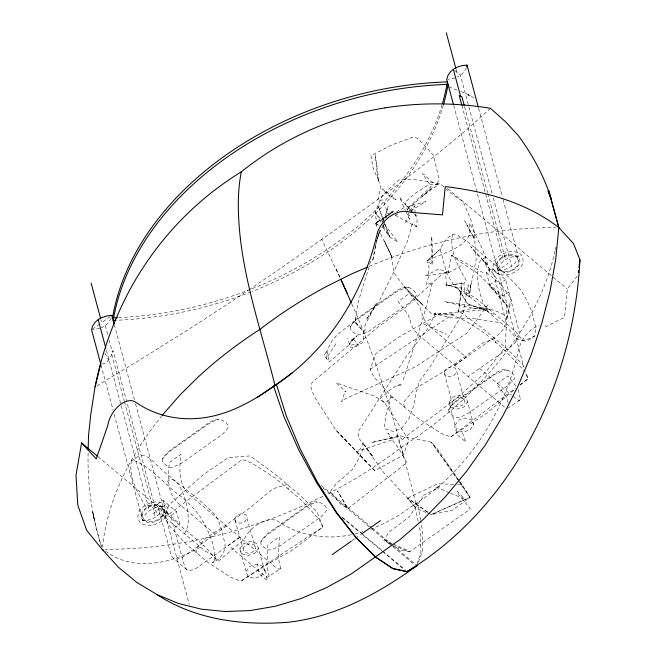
<?xml version="1.0" encoding="UTF-8"?>
<svg xmlns="http://www.w3.org/2000/svg" width="656" height="656" viewBox="0 0 656 656"><rect width="100%" height="100%" fill="white"/><g stroke="black" fill="none" stroke-linecap="round" stroke-linejoin="round"><path stroke-width="0.49" stroke-dasharray="3.28 2.46" d="M350.353 326.942L350.337 328.902L353.133 332.346L357.348 334.781L359.8 334.863L364.113 333.551L369.853 330.599L410.172 302.375L416.158 295.831L416.289 293.519L413.321 290.214L409.278 287.64L404.555 286.861L398.266 289.698L357.946 317.922L352.838 322.826L350.353 326.942L352.452 323.761L356.798 319.652L397.118 291.428L406.162 287.443L409.278 287.64M448.827 409.524L448.811 411.484L451.607 414.936L455.822 417.364L458.273 417.454L462.587 416.134L468.327 413.182L508.646 384.957L514.632 378.422L514.763 376.101L511.795 372.797L507.752 370.222L503.029 369.443L496.74 372.28L456.42 400.504L451.312 405.408L448.827 409.524L450.918 406.351L455.272 402.235L495.592 374.01L504.628 370.033L507.752 370.222M88.117 453.017C87.273 484.686 91.988 516.231 101.393 546.432M162.524 458.929L162.442 461.389L165.41 464.719L169.445 467.269L172.528 467.318L181.556 463.284L221.785 434.739L226.131 430.59L228.222 427.384L228.263 425.547C225.656 421.054 220.646 418.733 215.545 419.381L209.846 422.087L169.617 450.631L164.402 455.895L162.524 458.929L168.502 452.337L208.731 423.792L214.463 420.808L218.776 419.463M260.998 541.52L260.908 543.98L263.884 547.301L267.919 549.859L271.002 549.908L280.03 545.866L320.259 517.33L324.605 513.172L326.688 509.974L326.737 508.129C324.121 503.636 319.119 501.315 314.011 501.963L308.32 504.677L268.083 533.213L262.876 538.478L260.998 541.52L266.976 534.919L307.205 506.383L312.937 503.39L317.242 502.053M395.109 215.143L416.626 226.886L417.118 220.129L415.264 213.659M431.992 264.475L432.624 255.815L431.73 236.398L431.992 264.475L426.941 260.932L440.627 248.895L426.941 260.932L429.049 267.033L428.45 277.463L425.965 285.245L432.452 282.26C424.489 316.02 413.337 348.91 402.571 381.849M577.255 276.16L567.317 289.001L564.562 317.283L546.423 326.475A21.837 11.956 -55.2 0 0 542.815 325.269M92.635 512.262L96.038 527.35L101.352 546.497M447.917 273.437L451.385 255.127L483.357 272.765M142.746 520.766L143.713 517.215L145.985 513.746A19.016 13.768 -15 0 1 149.371 510.663A19.016 13.768 -15 0 1 153.66 508.343L158.35 506.899L163.041 506.465L162.065 510.015L159.793 513.484A18.95 13.727 -15 0 1 157.35 515.854L155.398 517.223A18.95 13.727 -15 0 1 152.118 518.888L147.428 520.331L142.746 520.766L113.406 411.287M518.224 256.16L517.256 259.71L514.976 263.179A19.016 13.768 -15 0 1 511.598 266.262A19.016 13.768 -15 0 1 507.309 268.583L502.619 270.026L497.929 270.461L498.904 266.91L501.176 263.441A18.95 13.727 -15 0 1 503.619 261.072L505.571 259.702A18.95 13.727 -15 0 1 508.851 258.029L513.541 256.594L518.224 256.16L502.635 197.964M401.538 384.145C392.854 385.769 386.81 393.059 380.382 398.553L384.416 402.907L388.377 400.513L391.821 397.216L393.559 397.971L390.443 396.454L389.164 404.44L385.679 415.658L384.342 428.688L393.543 431.5L401.702 428.163L408.991 418.454L411.919 410.681L414.535 403.399L415.773 392.862L418.43 385.9L418.659 382.522L430.443 366.163L463.079 313.002L468.064 284.638L469.204 296.947L471.098 283.039L469.204 296.947L458.044 285.262M102.434 547.424C107.609 498.773 130.987 453.763 161.507 416.183M509.425 303.375L506.662 319.841L511.573 299.185L482.775 259.653L470.705 246.656L476.108 253.56L488.121 265.245L490.057 272.379L482.775 259.653L488.121 265.245L483.029 250.338L469.704 223.13L469.425 235.348C460.553 250.248 441.316 253.364 426.941 260.932M375.412 246.271L372.542 261.49L376.962 239.924L376.372 241.867M384.309 224.09L397.766 241.99L389.672 236.914L383.038 227.739L383.612 224.787M470.254 289.403L476.223 259.104L474.026 230.986L470.885 219.932L463.275 201.81L451.123 193.454L444.67 187.698M383.038 227.739L384.104 222.532M375.609 245.41L376.183 242.818M377.979 235.414L380.07 230.018L376.569 241.096L380.07 230.018M555.017 251.002C542.2 309.255 505.833 359.545 462.931 399.775A390.902 283.08 -15 0 1 400.972 447.572A390.902 283.08 -15 0 1 333.65 490.885L326.426 494.485M555.263 250.01L556.001 247.058M385.236 217.882L388.114 206.517L385.146 216.923L375.371 223.278L377.643 227.845M101.91 364.088C108.437 363.383 111.495 355.896 113.004 350.361L157.35 515.854M131.495 460.799C128.174 476.969 137.875 493.32 145.87 506.924L149.027 505.12L157.424 508.097L164.451 516.969L204.738 550.753L215.611 556.903L214.963 560.421L212.372 562.692C220.465 559.56 225.844 551.991 225 543.143C221.49 532.664 221.006 520.667 212.823 512.426C195.865 495.715 175.48 482.578 158.03 466.26C152.889 461.332 147.567 454.1 139.474 455.576L131.495 460.799L133.061 460.217C152.922 467.088 165.927 486.613 183.122 498.019C190.256 504.858 197.382 511.77 202.474 520.323C209.002 533.008 216.865 547.539 213.93 562.118M370.451 261.301C365.646 281.637 355.79 301.711 355.478 322.76L363.875 331.78L362.932 342.35L354.798 347.442L350.271 347.04L347.762 338.324M452.583 234.52C448.983 250.715 458.544 267.279 466.482 280.981L463.882 283.228L464.546 291.658L475.428 297.816L515.714 331.6L522.742 340.464L526.579 341.317L534.574 336.151L535.517 333.076L535.165 325.048L531.27 310.181L527.088 300.874L520.667 289.698L503.767 272.051L467.966 242.023L457.421 235.11L454.173 233.921C447.015 236.882 441.57 243.196 440.684 251.043L446.834 273.732L453.271 284.384L458.421 290.091L469.302 296.25L509.581 330.034L516.608 338.89L522.742 340.464L529.827 338.537L534.574 336.151M416.896 564.398L420.931 552.483L420.348 531.434L419.061 525.456M513.804 390.205L487.441 412.681L450.664 436.953L441.07 433.337L418.052 418.462L391.189 395.937L373.928 377.028L370.099 369.385L375.954 353.535L397.921 337.602L440.225 313.716L460.012 311.83L483.677 329.181L506.055 347.951L522.676 364.383L524.136 367.983M461.324 265.664L449.532 272.215L445.621 272.379L442.513 273.79L405.17 307.664L379.135 326.155L312.182 382.333L310.829 386.769L313.88 395.921L335.774 429.901L374.806 470.639L403.186 455.264L408.819 440.045L384.449 402.382L374.691 396.158L336.216 382.907L345.999 391.976L345.187 391.05L341.678 401.669L342.891 399.939L415.281 366.876L466.777 333.256L488.851 303.654M111.249 318.094L108.609 322.457A19.016 13.768 -15 0 1 105.231 325.54A19.016 13.768 -15 0 1 100.934 327.861M466.441 67.789L463.792 72.152A19.016 13.768 -15 0 1 460.414 75.235A19.016 13.768 -15 0 1 457.248 77.047M184.59 533.861L188.067 525.522L188.329 519.47A133.89 82.344 -50 0 0 178.891 485.055L175.931 481.274L170.97 478.929L165.222 483.005M377.225 238.546L383.35 224.508M435.609 313.002L428.253 328L406.654 355.978L358.488 431.181L358.143 433.624L358.266 437.24L383.867 472.738L407.597 498.134L415.961 508.236L429.352 513.853M382.571 221.228L383.448 219.481L392.477 211.043L388.836 215.332M405.228 222.45L414.863 205.861L415.002 212.733M335.798 343.851L326.245 358.529L326.934 350.673L332.412 339.931L338.291 333.961L353.568 321.965L355.847 318.308L355.117 320.202L357.536 324.81L363.875 331.78L365.113 329.714L364.949 325.425L376.273 303.367L366.204 319.816L378.799 301.957L393.895 271.781L407.351 241.383L412.468 223.188L416.626 226.886M234.577 518.609L236.988 515.124L241.687 513.566L245.934 514.837L255.479 548.293L253.068 551.778L248.37 553.336L244.122 552.057L234.577 518.609L235.873 521.971L240.112 523.25L244.819 521.692L247.23 518.207M239.891 548.785L243.417 543.685L250.305 541.397L256.512 543.275L258.415 548.203L264.655 570.958L261.129 576.058L254.241 578.346L248.034 576.476L246.139 571.548L239.891 548.785L241.793 553.713L248.001 555.583L254.889 553.303L258.415 548.203M242.827 548.695L245.237 545.21L249.944 543.644L254.184 544.923L255.479 548.293M246.139 571.548L249.665 566.44L256.545 564.16L262.835 566.308L264.655 570.958M444.079 371.944L446.498 368.483L451.205 366.95L455.453 368.246L456.748 371.599L464.678 401.907L462.259 405.367L457.552 406.9L453.304 405.613L452.009 402.251L444.079 371.944L445.375 375.298L449.622 376.585L454.329 375.052L456.748 371.599M449.073 402.333L452.607 397.274L459.503 395.027L465.719 396.921L467.613 401.833L473.616 424.76L470.073 429.819L463.185 432.066L457.043 430.459L455.075 425.26L449.073 402.333L450.967 407.245L457.183 409.131L464.079 406.892L467.613 401.833M452.009 402.251L454.428 398.799L459.134 397.265L463.382 398.553L464.678 401.907M455.075 425.26L458.61 420.201L465.506 417.962L471.721 419.848L473.616 424.76M354.347 338.152L350.894 341.678L357.29 335.61L354.347 338.152L349.254 344.4L352.608 338.365L358.422 345.015L356.987 343.842L347.901 345.819L329.32 362.005L323.982 355.683L326.934 350.673L329.32 362.005M322.26 238.768L321.735 239.399A340.858 35.326 -33.2 0 1 248.895 289.837M490.417 108.297L467.966 128.642L438.643 152.955A340.849 35.326 -33.2 0 1 321.743 239.399L340.341 278.259L334.954 266.508M406.999 209.731L432.624 187.296L421.882 196.554L436.519 186.025L438.962 179.154L433.567 155.423L418.298 138.744L413.477 136.899L391.32 145.156L370.894 155.636L373.182 168.313L379.037 181.671L375.207 154.709L377.471 176.333L380.611 187.559L377.708 200.359L383.407 199.949L387.466 213.241L390.377 213.979M409.467 210.51L414.863 205.861M520.159 385.105L528.105 378.717L525.604 371.583M450.664 436.953L515.198 388.426M520.036 384.785L528.105 378.717L525.12 372.772M164.779 517.322L242.318 459.438L251.904 463.029L274.921 477.88L301.776 500.405L319.046 519.339L322.883 527.006L292.683 549.933L267.459 564.365L240.875 581.134L231.289 577.542L208.272 562.692L185.894 543.922L168.625 524.989L164.779 517.322L164.205 515.78L169.371 504.595L203.163 474.854L228.255 457.617L250.1 455.904L273.79 473.214L300.653 495.739L317.242 512.213L322.883 527.006L240.875 581.134M239.957 537.289L196.849 567.866L193.873 569.531L190.625 570.203L187.108 569.884L173.676 558.617L171.446 556.05L157.284 504.423L163.032 500.348L176.464 511.606L179.834 523.898L174.086 527.982M160.663 516.715L166.403 512.639L163.032 500.348M187.108 569.884L184.877 567.309L170.716 515.69L176.464 511.606M226.533 526.022L183.426 556.6L180.449 558.264L177.202 558.937L173.676 558.617M239.825 537.174L228.329 545.333L264.138 575.361L267.566 577.395L280.661 568.399L278.365 558.141L279.399 536.862L267.902 545.013L266.877 566.3L269.165 576.558M92.34 329.189L100.147 323.687M110.29 316.536L101.705 322.588L100.909 319.628M152.889 513.615L165.574 504.677C175.488 517.879 150.749 531.147 140.204 522.553C130.29 509.351 155.029 496.084 165.574 504.677M495.395 272.248C505.94 280.842 530.679 267.566 520.766 254.372C510.212 245.779 485.481 259.046 495.395 272.248L508.08 263.31M352.149 540.585L354.65 538.822M355.478 538.24L360.48 534.714M485.866 257.037L480.11 261.063L477.781 268.558L477.461 274.643A133.89 82.344 -50 0 0 486.539 309.312L489.442 313.142L495.575 314.708M508.843 292.068L503.086 296.094L489.655 284.835L486.416 272.453L492.18 268.419L505.604 279.686L519.216 331.69C519.462 337.537 515.706 342.785 511.295 346.27L468.097 376.511M489.655 284.835L495.419 280.801M503.086 296.094L499.847 283.712L505.604 279.686M454.665 365.253L497.863 335.011C502.275 331.518 506.038 326.27 505.784 320.431L492.18 268.419M454.797 365.359L466.318 357.299L430.508 327.262L426.49 323.031L423.374 318.193L419.84 306.713L409.549 293.412L398.028 301.473L408.327 314.782L411.853 326.253L414.977 331.1L418.995 335.331L503.906 406.54L506.481 408.065M518.314 389.303L520.487 399.643L507.342 408.565M370.099 369.385L452.009 314.905C480.684 326.221 504.185 348.156 524.267 371.075M378.774 225.262L375.371 223.278L394.477 210.929L385.146 216.923M410.648 210.765L425.744 201.556L404.596 207.427L396.626 211.749M96.817 385.867L138.941 360.513L185.582 331.296A340.858 35.326 -33.2 0 0 248.075 290.387M375.371 223.278L386.884 217.029M520.487 399.643L518.863 400.504L512.311 395.863M280.661 568.399L279.062 569.244L275.635 567.21L190.724 495.993C178.383 485.842 179.072 468.614 180.925 454.272L169.428 462.423C167.575 476.764 166.886 493.993 179.227 504.144L215.037 534.181M322.809 496.28C255.594 530.089 180.605 549.4 105.214 549.318M351.378 534.656C325.958 540.257 298.242 535.624 276.824 520.536A24.297 14.834 -42 0 0 255.84 525.645L252.872 528.014A24.297 14.834 -42 0 0 244.007 539.593L218.3 561.306L203.672 545.267C174.627 562.561 135.234 573.196 105.649 551.294M395.24 215.201L397.954 213.938M369.361 266.254C428.171 241.474 491.836 227.476 555.755 227.607M370.492 529.326L383.973 523.595L398.184 515.731L417.364 502.562L420.611 520.183M454.969 78.007L447.892 79.417M99.786 328.312L92.709 329.73M355.183 534.009L362.866 531.713M397.438 436.625L371.444 442.57L397.438 436.642L403.194 455.272M503.931 314.765C489.064 306.508 474.288 306.18 458.536 312.141L462.078 283.023L446.457 285.967L445.736 284.589L457.79 287.877L467.449 303.671L488.015 311.354L467.449 303.671L457.79 287.877L445.736 284.589M453.813 484.251L437.486 483.833L407.597 498.134L415.961 508.236M457.896 484.349L461.98 484.456L470.024 497.412L452.23 510.352L431.14 514.607L428.704 512.902L431.14 514.591M397.561 385.097L402.095 385.712M498.388 322.375L475.592 318.865L451.648 317.848L434.116 313.65L454.6 314.101L432.288 314.577L404.449 286.836L394.461 273.65L390.837 254.356L384.277 240.703L392.403 257.997L379.463 231.502M482.021 307.59L444.604 301.662L473.837 308.41L489.36 309.206L458.536 312.141L462.078 283.023L446.457 285.967L445.621 272.379M448.72 86.822L457.101 90.118M460.824 91.586L468.269 94.521L473.665 97.736M449.565 492.804L435.51 487.006L439.676 486.883L421.595 496.395L422.464 498.035L415.765 506.826L409.647 516.608L388.934 532.164L383.858 540.618L392.321 545.423M450.5 493.189L464.546 498.986L457.068 491.073L457.609 493.23L470.18 508.507L470.049 509.228L409.369 552.024L394.584 545.743M390.894 544.177L389.041 543.389L388.426 542.012L385.244 540.372L392.444 543.619M393.346 544.029L409.557 551.335L406.228 551.54L399.939 549.744L393.174 545.899M424.096 324.203L446.367 334.281M451.385 255.127L462.234 263.204L478.167 273.7L492.508 288.164L506.727 305.466L505.596 346.917L485.424 372.329L457.56 397.602L403.44 438.265L402.833 439.61L403.637 440.307L396.511 435.084L431.336 442.201L438.388 450.057L458.159 479.651M414.182 214.225L416.314 215.906L414.264 213.782M454.78 70.504L460.414 75.235L468.638 105.919M447.572 188.575L552.45 276.529M553.229 277.185L567.317 289.001M486.416 272.453L499.847 283.712M479.618 368.451L511.532 395.215M321.325 485.342L371.567 527.473M372.346 528.137L392.755 545.251M393.543 545.907L417.093 565.661L422.325 551.499L422.415 529.974L420.791 521.167M322.867 487.892L370.747 528.047M371.534 528.703L391.944 545.825M392.731 546.481L414.707 564.914M342.063 516.969L360.857 532.729M361.645 533.394L382.005 550.466M382.792 551.122L405.506 570.179M342.473 517.887L360.488 532.992M363.621 535.616L381.636 550.728M382.423 551.384L403.563 569.121M157.284 504.423L170.716 515.69M166.403 512.639L179.834 523.898M98.015 456.658L203.672 545.267M443.948 187.058L440.365 183.86C426.671 181.515 412.444 177.76 398.569 180.08L382.317 195.619L375.125 211.88L377.249 227.788M355.478 322.76L357.536 324.81M374.814 470.655L335.774 429.901L365.974 461.635M413.575 213.077L404.686 203.885L399.537 197.144L405.301 210.281M411.345 211.978L407.958 208.157L431.181 186.55L422.489 173.733L424.85 174.898L430.336 180.785L435.084 184.197L439.668 184.172L435.281 184.844L429.639 184.041L414.994 193.528L404.998 202.286L407.597 210.445M515.895 386.171L508.015 376.003L496.502 384.063L506.793 397.372L508.252 402.94M383.694 223.278L375.125 211.88L381.144 222.245M459.577 481.143L431.336 442.201L457.716 479.839M460.176 481.971L461.98 484.456M458.298 480.676L470.024 497.412L431.14 514.607L470.024 497.42L458.724 480.495M383.153 225.697L389.672 236.914L378.11 205.992L389.672 236.914M104.976 353.092L108.527 359.931M406.146 212.077L409.549 219.252L407.811 211.421M351.755 303.867C380.636 367.819 398.668 435.748 415.961 503.521M462.439 432.583L465.768 441.947L457.658 435.149L454.329 425.785M197.079 553.303L195.832 549.31L206.107 537.961L224.262 526.243L247.255 509.933L272.978 488.786L287.221 484.472L288.345 489.146M404.621 407.204L403.284 402.686L414.945 388.737L442.029 372.665L465.071 356.536L482.734 343.014L494.87 338.57L495.813 342.776M478.585 108.215L502.365 196.98M468.901 106.912L492.238 194.012M493.304 197.973L511.598 266.262M456.1 69.323L456.888 72.283M464.579 106.731L487.588 192.593M487.851 193.577L505.571 259.702M461.914 105.436L503.619 261.072M453.714 105.452L523.882 367.319M114.324 324.654L134.447 399.75M135.505 403.702L189.256 604.315M105.231 325.54L108.068 336.134M109.101 339.988L112.455 352.502M111.766 354.388L124.197 400.775M124.46 401.759L155.398 517.223M106.403 350.312L120.991 404.752M121.253 405.744L149.363 510.663M100.991 364.933L113.144 410.303M418.208 521.471L414.567 504.521C468.343 469.885 504.718 412.075 518.568 350.173A21.837 11.956 -55.2 0 1 530.573 330.485L533.5 328.287A21.837 11.956 -55.2 0 1 539.306 325.622M265.393 570.433L267.345 580.773L259.243 573.975L257.291 563.635M92.701 511.696L94.357 520.29L93.291 512.197M442.095 104.698A305.909 221.531 -15 0 1 251.199 289.099M250.256 289.476A305.909 221.531 -15 0 1 118.506 317.668M443.333 105.19A305.909 221.531 -15 0 1 251.863 291.567M250.912 291.936A305.909 221.531 -15 0 1 117.162 320.226M142.254 514.386C142.065 526.325 161.63 522.086 163.533 512.853C163.721 500.913 144.156 505.145 142.254 514.386M497.437 264.073C497.248 276.012 516.813 271.781 518.716 262.539C518.904 250.6 499.339 254.84 497.437 264.073M141.721 513.033C138.301 520.938 149.256 524.546 155.07 521.594A13.907 10.07 -15 0 0 162.663 516.477C169.51 508.72 157.752 501.578 150.716 505.637A13.907 10.07 -15 0 0 143.115 510.753L141.721 513.033M496.904 262.72C493.484 270.633 504.439 274.233 510.253 271.289A13.907 10.07 -15 0 0 517.846 266.172C524.702 258.415 512.943 251.273 505.899 255.323A13.907 10.07 -15 0 0 498.306 260.448L496.904 262.72M362.981 442.447L360.693 448.827L356.257 451.746L393.493 439.471L387.819 432.985L389.008 435.707L399.086 449.065L406.884 462.693L347.721 508.736L337.471 490.877L347.754 507.908L340.964 504.644L330.411 491.426L336.266 483.652L352.608 469.475L358.332 459.266L364.761 445.391L362.981 442.447M468.269 94.521L467.941 95.235L470.286 95.604L469.278 96.358L468.269 94.521M438.397 269.198L424.998 276.094L449.532 272.215L438.397 269.198M395.986 199.498L390.336 197.054L382.104 188.838L395.986 199.498M427.892 512.336L407.597 498.134L427.892 512.32M422.472 304.548L410.476 294.388L404.449 286.836L422.472 304.548M500.257 295.774L489.335 285.778L506.727 305.466L500.257 295.774M372.542 456.15L364.761 445.391L372.542 456.15M473.296 236.316L464.686 220.76L474.526 239.26L473.296 236.316"/><path stroke-width="0.98" d="M88.183 449.032L88.519 435.625L90.815 414.133L95.063 386.909C102.049 351.69 114.48 317.652 131.815 286.205A340.849 323.375 64.5 0 1 241.252 171.888A340.858 323.383 64.5 0 1 384.892 107.896M558.814 227.55C526.26 202.458 485.497 191.298 445.227 186.607L442.472 214.889L410.246 212.273A24.297 16.4 -44.1 0 0 398.299 212.323L395.027 213.569A24.297 16.4 -44.1 0 0 377.594 231.937C363.744 293.839 327.369 351.649 273.593 386.286L284.179 417.224L298.841 450.082L316.586 482.627L336.208 512.631L356.372 538.051L375.691 557.157L392.854 568.654L406.704 571.745C513.689 506.965 573.688 382.415 579.978 259.858L573.483 243.548L558.814 227.55L548.662 190.494L558.814 227.55L555.73 259.276L550.031 291.338L541.782 323.392L531.073 355.093L518.019 386.089L502.767 416.06L485.481 444.67L466.334 471.607L445.555 496.584L423.358 519.331L399.988 539.593L351.19 573.984L326.106 587.866L300.71 598.666L275.266 606.259L250.067 610.572L225.369 611.548L201.458 609.186L178.571 603.504L156.981 594.574L136.899 582.479L118.556 567.358L102.147 549.375L86.666 530.302L77.752 504.997L76.022 475.174L81.582 442.874L97.236 456.002M453.452 104.46L446.744 79.433L447.72 75.883L449.991 72.414A19.016 13.768 -15 0 1 453.37 69.323A19.016 13.768 -15 0 1 457.658 67.002L462.349 65.567L467.039 65.124L466.719 66.896M578.272 272.453L578.535 270.518M578.928 267.607L579.978 259.858M95.063 386.909L100.721 363.949L91.561 329.738L92.529 326.188L94.8 322.719A19.016 13.768 -15 0 1 98.179 319.636A19.016 13.768 -15 0 1 102.475 317.315L107.166 315.872L111.856 315.438L113.955 323.736M162.114 415.396L180.187 394.773L198.038 377.151A390.902 283.08 -15 0 1 259.997 329.345A390.902 283.08 -15 0 1 327.319 286.032L351.698 273.896L367.499 267.058M240.744 172.561L241.277 171.929C236.964 194.053 237.972 216.767 240.408 239.046M81.582 442.874L96.211 458.913L107.83 425.391A21.837 13.358 -58.1 0 1 116.571 407.983L119.384 405.351A21.837 13.358 -58.1 0 1 135.849 402.3C154.365 415.33 177.538 420.545 199.932 418.208C235.356 414.715 265.081 393.264 292.617 372.534M332.141 554.681L351.313 541.175M361.317 534.123L380.488 520.618M257.201 397.495L276.389 384.326L286.246 415.773L300.235 449.106L317.406 482.053L336.577 512.369L356.462 537.994L375.683 557.165L392.944 568.588L407.073 571.491L417.093 565.661C378.758 593.27 335.708 616.968 288.033 622.282C242.843 625.742 195.619 619.92 156.981 594.574M384.883 107.863C419.815 102.426 455.526 102.541 490.417 108.297L505.596 121.827L518.043 135.259C530.745 152.307 541.2 170.995 548.58 190.945M461.914 105.436L459.274 95.579L461.939 96.867L464.317 105.747M102.147 549.375L103.902 550.335M547.899 190.912L551.024 198.473L548.834 192.356M347.385 293.626L340.759 279.161L351.354 302.941M274.905 385.015L274.979 385.285C262.826 336.717 246.328 288.968 240.416 239.038M467.039 65.124L478.322 107.223M446.31 32.8L455.83 68.331M453.37 69.323L460.586 96.284M91.127 283.105L100.647 318.644M98.179 319.636L105.87 348.336M442.39 103.705A305.909 221.531 -15 0 0 447.408 81.902A305.909 221.531 -15 0 0 112.512 317.906A305.909 221.531 -15 0 0 117.506 317.709M443.612 104.197A305.909 221.531 -15 0 0 448.064 84.37A305.909 221.531 -15 0 0 113.176 320.374A305.909 221.531 -15 0 0 116.169 320.267"/></g></svg>
